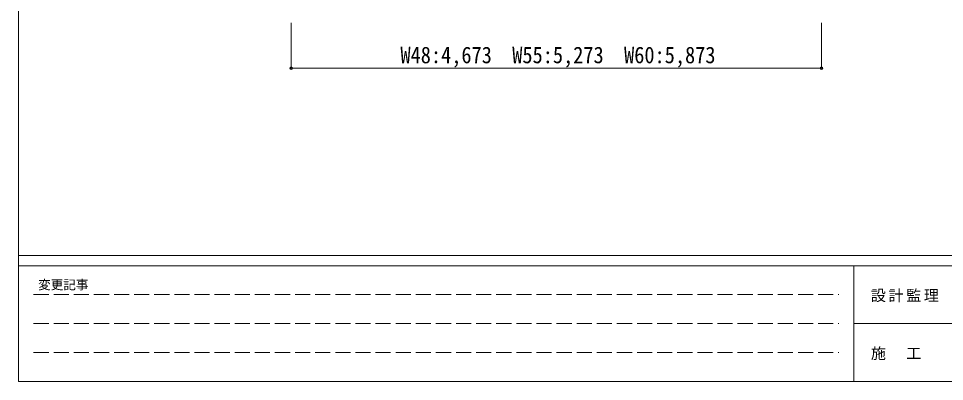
# Model space of a CAD drawing. Units: millimetres at full size, sheet at 1:50; details may follow other scales. Extents: x -14053 to 14053, y -9700 to 9700.
# Drawn here: x -14053 to -4847, y -9700 to -6094 of the extents above; entities that cross this region are included whole.
import ezdxf
from ezdxf.enums import TextEntityAlignment as Align

# ---------------------------------------------------------------- set-up
doc = ezdxf.new("R2010")
doc.units = ezdxf.units.MM
doc.header["$LTSCALE"] = 50
doc.header["$PDMODE"] = 32
doc.header["$PDSIZE"] = 25
doc.linetypes.add('DASHED3', pattern=[4, 3, -1])
doc.layers.add('0-8_外構', color=6, linetype='Continuous', lineweight=5)
doc.layers.add('F-0_ﾚｲﾔ240', color=7, linetype='Continuous', lineweight=9)
doc.styles.add('ＭＳ ゴシック', font='')
doc.styles.get('ＭＳ ゴシック').set_extended_font_data('MS Gothic')

msp = doc.modelspace()

# ---------------------------------------------------------------- linework, layer by layer
at = {"layer": '0-8_外構'}
for p, q in [((-11342.83, -6588.03), (-11342.83, -6138.03)), ((-6069.83, -6588.03), (-6069.83, -6138.03)), ((-11342.83, -6588.03), (-6069.83, -6588.03))]:
    msp.add_line(p, q, dxfattribs=at)
for p in [(-11342.83, -6588.03), (-6069.83, -6588.03)]:
    msp.add_point(p, dxfattribs=at)
at = {"layer": 'F-0_ﾚｲﾔ240', "color": 5}
for p, q in [((-14053.43, 9700), (-14053.43, -9700)), ((-14053.43, -8450), (13346.57, -8450)), ((-14053.43, -8550), (8901.98, -8550)), ((-5748.03, -8550), (-5748.03, -9700)), ((-5748.03, -9125), (4501.97, -9125)), ((-14053.43, -9700), (13346.57, -9700))]:
    msp.add_line(p, q, dxfattribs=at)
at = {"layer": 'F-0_ﾚｲﾔ240', "color": 4, "linetype": 'DASHED3', "lineweight": 13}
for p, q in [((-13903.43, -8837.5), (-5898.03, -8837.5)), ((-13903.43, -9125), (-5898.03, -9125)), ((-13903.43, -9412.5), (-5898.03, -9412.5))]:
    msp.add_line(p, q, dxfattribs=at)

# ---------------------------------------------------------------- texts
at = {"layer": '0-8_外構', "color": 7, "style": 'ＭＳ ゴシック', "width": 0.9}
msp.add_text('W48:4,673\u3000W55:5,273\u3000W60:5,873', height=165, dxfattribs=at).set_placement((-10256.33, -6588.03), align=Align.BOTTOM_LEFT)
at = {"layer": 'F-0_ﾚｲﾔ240', "style": 'ＭＳ ゴシック'}
msp.add_text('変更記事', height=91.64, dxfattribs=at).set_placement((-13858.06, -8812.5), align=Align.BOTTOM_LEFT)
at = {"layer": 'F-0_ﾚｲﾔ240', "char_height": 110, "attachment_point": 7, "style": 'ＭＳ ゴシック'}
for s, insert in [('\\T1.17;設計監理', (-5579.15, -8912.5)), ('\\T1.17;施\u3000工', (-5579.15, -9487.5))]:
    msp.add_mtext(s, dxfattribs=dict(at, insert=insert))

doc.saveas('drawing.dxf')
